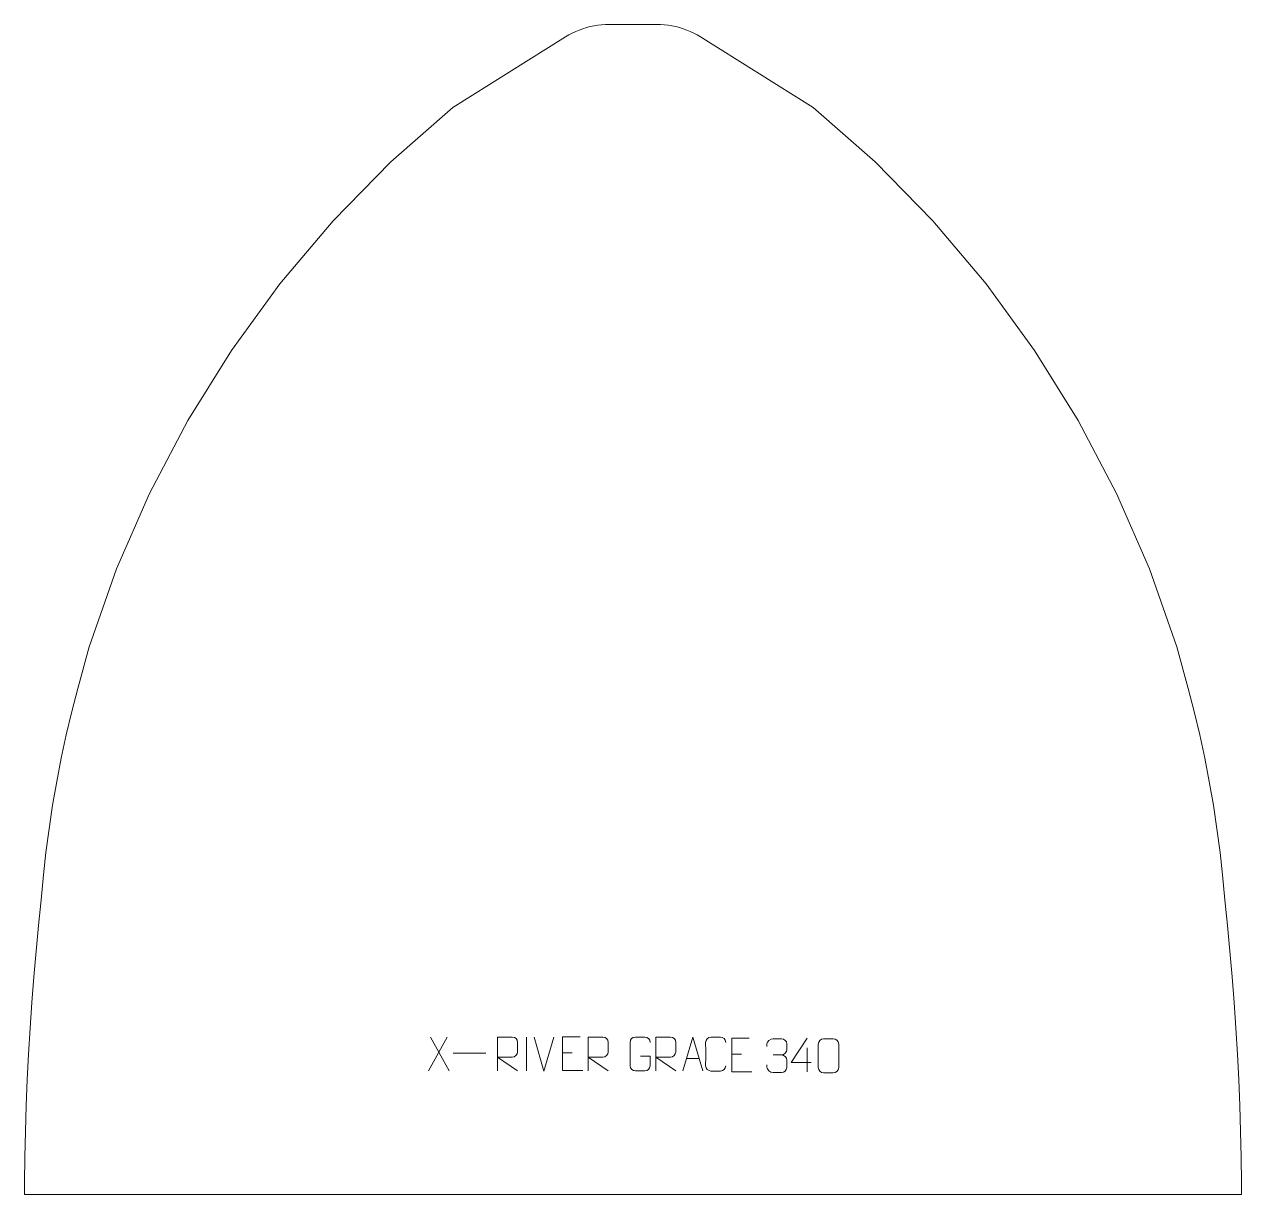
# Model space of a CAD drawing. Header units: millimetres. Extents: x -457 to 443, y 387 to 1252.
import ezdxf

# ---------------------------------------------------------------- set-up
doc = ezdxf.new("R2010")
doc.units = ezdxf.units.MM
doc.header["$MEASUREMENT"] = 0
doc.layers.add('layer 1', color=7, linetype='Continuous')

msp = doc.modelspace()

# ---------------------------------------------------------------- linework, layer by layer
at = {"layer": 'layer 1', "color": 242, "lineweight": 9}
msp.add_open_spline([(-24.3791, 1251.8941), (-24.3791, 1251.8941), (10.6211, 1251.8941), (10.6211, 1251.8941), (10.6211, 1251.8941), (10.6211, 1251.8941), (13.4592, 1251.8277), (13.4592, 1251.8277), (13.4592, 1251.8277), (13.4592, 1251.8277), (16.2929, 1251.6294), (16.2929, 1251.6294), (16.2929, 1251.6294), (16.2929, 1251.6294), (19.1142, 1251.2996), (19.1142, 1251.2996), (19.1142, 1251.2996), (19.1142, 1251.2996), (21.9163, 1250.8392), (21.9163, 1250.8392), (21.9163, 1250.8392), (21.9163, 1250.8392), (24.6944, 1250.2484), (24.6944, 1250.2484), (24.6944, 1250.2484), (24.6944, 1250.2484), (27.4421, 1249.5294), (27.4421, 1249.5294), (27.4421, 1249.5294), (27.4421, 1249.5294), (30.1534, 1248.6838), (30.1534, 1248.6838), (30.1534, 1248.6838), (30.1534, 1248.6838), (32.8227, 1247.712), (32.8227, 1247.712), (32.8227, 1247.712), (32.8227, 1247.712), (35.4436, 1246.6174), (35.4436, 1246.6174), (35.4436, 1246.6174), (35.4436, 1246.6174), (38.0101, 1245.4018), (38.0101, 1245.4018), (38.0101, 1245.4018), (38.0101, 1245.4018), (40.5183, 1244.068), (40.5183, 1244.068), (40.5183, 1244.068), (40.5183, 1244.068), (42.9604, 1242.6192), (42.9604, 1242.6192), (42.9604, 1242.6192), (42.9604, 1242.6192), (126.3767, 1190.4838), (126.3767, 1190.4838), (126.3767, 1190.4838), (126.3767, 1190.4838), (172.0741, 1150.1671), (172.0741, 1150.1671), (172.0741, 1150.1671), (172.0741, 1150.1671), (214.7193, 1106.635), (214.7193, 1106.635), (214.7193, 1106.635), (214.7193, 1106.635), (254.0901, 1060.1194), (254.0901, 1060.1194), (254.0901, 1060.1194), (254.0901, 1060.1194), (289.9748, 1010.866), (289.9748, 1010.866), (289.9748, 1010.866), (289.9748, 1010.866), (322.1846, 959.1341), (322.1846, 959.1341), (322.1846, 959.1341), (322.1846, 959.1341), (350.55, 905.1985), (350.55, 905.1985), (350.55, 905.1985), (350.55, 905.1985), (374.9217, 849.3439), (374.9217, 849.3439), (374.9217, 849.3439), (374.9217, 849.3439), (395.1695, 791.8667), (395.1695, 791.8667), (395.1695, 791.8667), (395.1695, 791.8667), (403.5892, 760.9567), (403.5892, 760.9567), (403.5892, 760.9567), (403.5892, 760.9567), (408.0176, 743.8819), (408.0176, 743.8819), (408.0176, 743.8819), (408.0176, 743.8819), (412.0932, 726.7202), (412.0932, 726.7202), (412.0932, 726.7202), (412.0932, 726.7202), (415.8136, 709.4772), (415.8136, 709.4772), (415.8136, 709.4772), (415.8136, 709.4772), (419.1778, 692.162), (419.1778, 692.162), (419.1778, 692.162), (419.1778, 692.162), (422.1841, 674.7805), (422.1841, 674.7805), (422.1841, 674.7805), (422.1841, 674.7805), (424.8314, 657.3409), (424.8314, 657.3409), (424.8314, 657.3409), (424.8314, 657.3409), (427.1187, 639.8504), (427.1187, 639.8504), (427.1187, 639.8504), (427.1187, 639.8504), (428.9299, 623.3582), (428.9299, 623.3582), (428.9299, 623.3582), (428.9299, 623.3582), (430.6072, 604.7463), (430.6072, 604.7463), (430.6072, 604.7463), (430.6072, 604.7463), (432.6044, 585.7939), (432.6044, 585.7939), (432.6044, 585.7939), (432.6044, 585.7939), (434.428, 566.8257), (434.428, 566.8257), (434.428, 566.8257), (434.428, 566.8257), (436.0785, 547.8408), (436.0785, 547.8408), (436.0785, 547.8408), (436.0785, 547.8408), (437.5561, 528.8411), (437.5561, 528.8411), (437.5561, 528.8411), (437.5561, 528.8411), (438.8601, 509.8294), (438.8601, 509.8294), (438.8601, 509.8294), (438.8601, 509.8294), (439.9897, 490.8054), (439.9897, 490.8054), (439.9897, 490.8054), (439.9897, 490.8054), (440.9457, 471.7732), (440.9457, 471.7732), (440.9457, 471.7732), (440.9457, 471.7732), (441.7287, 452.7327), (441.7287, 452.7327), (441.7287, 452.7327), (441.7287, 452.7327), (442.3377, 433.6858), (442.3377, 433.6858), (442.3377, 433.6858), (442.3377, 433.6858), (442.7727, 414.6344), (442.7727, 414.6344), (442.7727, 414.6344), (442.7727, 414.6344), (443.0337, 395.5792), (443.0337, 395.5792), (443.0337, 395.5792), (443.0337, 395.5792), (443.0724, 386.8951), (443.0724, 386.8951), (443.0724, 386.8951), (443.0724, 386.8951), (-456.8317, 386.8951), (-456.8317, 386.8951), (-456.8317, 386.8951), (-456.8317, 386.8951), (-456.7917, 395.5792), (-456.7917, 395.5792), (-456.7917, 395.5792), (-456.7917, 395.5792), (-456.5307, 414.6344), (-456.5307, 414.6344), (-456.5307, 414.6344), (-456.5307, 414.6344), (-456.097, 433.6858), (-456.097, 433.6858), (-456.097, 433.6858), (-456.097, 433.6858), (-455.488, 452.7327), (-455.488, 452.7327), (-455.488, 452.7327), (-455.488, 452.7327), (-454.7051, 471.7732), (-454.7051, 471.7732), (-454.7051, 471.7732), (-454.7051, 471.7732), (-453.7481, 490.8054), (-453.7481, 490.8054), (-453.7481, 490.8054), (-453.7481, 490.8054), (-452.6181, 509.8294), (-452.6181, 509.8294), (-452.6181, 509.8294), (-452.6181, 509.8294), (-451.3145, 528.8411), (-451.3145, 528.8411), (-451.3145, 528.8411), (-451.3145, 528.8411), (-449.8379, 547.8408), (-449.8379, 547.8408), (-449.8379, 547.8408), (-449.8379, 547.8408), (-448.1873, 566.8257), (-448.1873, 566.8257), (-448.1873, 566.8257), (-448.1873, 566.8257), (-446.3627, 585.7939), (-446.3627, 585.7939), (-446.3627, 585.7939), (-446.3627, 585.7939), (-444.3666, 604.7463), (-444.3666, 604.7463), (-444.3666, 604.7463), (-444.3666, 604.7463), (-442.6882, 623.3582), (-442.6882, 623.3582), (-442.6882, 623.3582), (-442.6882, 623.3582), (-440.877, 639.8504), (-440.877, 639.8504), (-440.877, 639.8504), (-440.877, 639.8504), (-438.5907, 657.3409), (-438.5907, 657.3409), (-438.5907, 657.3409), (-438.5907, 657.3409), (-435.9434, 674.7805), (-435.9434, 674.7805), (-435.9434, 674.7805), (-435.9434, 674.7805), (-432.9372, 692.162), (-432.9372, 692.162), (-432.9372, 692.162), (-432.9372, 692.162), (-429.573, 709.4772), (-429.573, 709.4772), (-429.573, 709.4772), (-429.573, 709.4772), (-425.8526, 726.7202), (-425.8526, 726.7202), (-425.8526, 726.7202), (-425.8526, 726.7202), (-421.777, 743.8819), (-421.777, 743.8819), (-421.777, 743.8819), (-421.777, 743.8819), (-417.3486, 760.9567), (-417.3486, 760.9567), (-417.3486, 760.9567), (-417.3486, 760.9567), (-408.9279, 791.8667), (-408.9279, 791.8667), (-408.9279, 791.8667), (-408.9279, 791.8667), (-388.68, 849.3439), (-388.68, 849.3439), (-388.68, 849.3439), (-388.68, 849.3439), (-364.3094, 905.1985), (-364.3094, 905.1985), (-364.3094, 905.1985), (-364.3094, 905.1985), (-335.9443, 959.1341), (-335.9443, 959.1341), (-335.9443, 959.1341), (-335.9443, 959.1341), (-303.7328, 1010.866), (-303.7328, 1010.866), (-303.7328, 1010.866), (-303.7328, 1010.866), (-267.8481, 1060.1194), (-267.8481, 1060.1194), (-267.8481, 1060.1194), (-267.8481, 1060.1194), (-228.4787, 1106.635), (-228.4787, 1106.635), (-228.4787, 1106.635), (-228.4787, 1106.635), (-185.8334, 1150.1671), (-185.8334, 1150.1671), (-185.8334, 1150.1671), (-185.8334, 1150.1671), (-140.136, 1190.4838), (-140.136, 1190.4838), (-140.136, 1190.4838), (-140.136, 1190.4838), (-56.7198, 1242.6192), (-56.7198, 1242.6192), (-56.7198, 1242.6192), (-56.7198, 1242.6192), (-54.2766, 1244.068), (-54.2766, 1244.068), (-54.2766, 1244.068), (-54.2766, 1244.068), (-51.7694, 1245.4018), (-51.7694, 1245.4018), (-51.7694, 1245.4018), (-51.7694, 1245.4018), (-49.2016, 1246.6174), (-49.2016, 1246.6174), (-49.2016, 1246.6174), (-49.2016, 1246.6174), (-46.5807, 1247.712), (-46.5807, 1247.712), (-46.5807, 1247.712), (-46.5807, 1247.712), (-43.9128, 1248.6838), (-43.9128, 1248.6838), (-43.9128, 1248.6838), (-43.9128, 1248.6838), (-41.2015, 1249.5294), (-41.2015, 1249.5294), (-41.2015, 1249.5294), (-41.2015, 1249.5294), (-38.4538, 1250.2484), (-38.4538, 1250.2484), (-38.4538, 1250.2484), (-38.4538, 1250.2484), (-35.6757, 1250.8392), (-35.6757, 1250.8392), (-35.6757, 1250.8392), (-35.6757, 1250.8392), (-32.8725, 1251.2996), (-32.8725, 1251.2996), (-32.8725, 1251.2996), (-32.8725, 1251.2996), (-30.0522, 1251.6294), (-30.0522, 1251.6294), (-30.0522, 1251.6294), (-30.0522, 1251.6294), (-27.2186, 1251.8277), (-27.2186, 1251.8277), (-27.2186, 1251.8277), (-27.2186, 1251.8277), (-24.3791, 1251.8941), (-24.3791, 1251.8941)], degree=3, knots=[0, 0, 0, 0, 0.01123596, 0.01123596, 0.01123596, 0.01123596, 0.02247191, 0.02247191, 0.02247191, 0.02247191, 0.03370787, 0.03370787, 0.03370787, 0.03370787, 0.04494382, 0.04494382, 0.04494382, 0.04494382, 0.05617978, 0.05617978, 0.05617978, 0.05617978, 0.06741573, 0.06741573, 0.06741573, 0.06741573, 0.07865169, 0.07865169, 0.07865169, 0.07865169, 0.08988764, 0.08988764, 0.08988764, 0.08988764, 0.1011236, 0.1011236, 0.1011236, 0.1011236, 0.11235955, 0.11235955, 0.11235955, 0.11235955, 0.12359551, 0.12359551, 0.12359551, 0.12359551, 0.13483146, 0.13483146, 0.13483146, 0.13483146, 0.14606742, 0.14606742, 0.14606742, 0.14606742, 0.15730337, 0.15730337, 0.15730337, 0.15730337, 0.16853933, 0.16853933, 0.16853933, 0.16853933, 0.17977528, 0.17977528, 0.17977528, 0.17977528, 0.19101124, 0.19101124, 0.19101124, 0.19101124, 0.20224719, 0.20224719, 0.20224719, 0.20224719, 0.21348315, 0.21348315, 0.21348315, 0.21348315, 0.2247191, 0.2247191, 0.2247191, 0.2247191, 0.23595506, 0.23595506, 0.23595506, 0.23595506, 0.24719101, 0.24719101, 0.24719101, 0.24719101, 0.25842697, 0.25842697, 0.25842697, 0.25842697, 0.26966292, 0.26966292, 0.26966292, 0.26966292, 0.28089888, 0.28089888, 0.28089888, 0.28089888, 0.29213483, 0.29213483, 0.29213483, 0.29213483, 0.30337079, 0.30337079, 0.30337079, 0.30337079, 0.31460674, 0.31460674, 0.31460674, 0.31460674, 0.3258427, 0.3258427, 0.3258427, 0.3258427, 0.33707865, 0.33707865, 0.33707865, 0.33707865, 0.34831461, 0.34831461, 0.34831461, 0.34831461, 0.35955056, 0.35955056, 0.35955056, 0.35955056, 0.37078652, 0.37078652, 0.37078652, 0.37078652, 0.38202247, 0.38202247, 0.38202247, 0.38202247, 0.39325843, 0.39325843, 0.39325843, 0.39325843, 0.40449438, 0.40449438, 0.40449438, 0.40449438, 0.41573034, 0.41573034, 0.41573034, 0.41573034, 0.42696629, 0.42696629, 0.42696629, 0.42696629, 0.43820225, 0.43820225, 0.43820225, 0.43820225, 0.4494382, 0.4494382, 0.4494382, 0.4494382, 0.46067416, 0.46067416, 0.46067416, 0.46067416, 0.47191011, 0.47191011, 0.47191011, 0.47191011, 0.48314607, 0.48314607, 0.48314607, 0.48314607, 0.49438202, 0.49438202, 0.49438202, 0.49438202, 0.50561798, 0.50561798, 0.50561798, 0.50561798, 0.51685393, 0.51685393, 0.51685393, 0.51685393, 0.52808989, 0.52808989, 0.52808989, 0.52808989, 0.53932584, 0.53932584, 0.53932584, 0.53932584, 0.5505618, 0.5505618, 0.5505618, 0.5505618, 0.56179775, 0.56179775, 0.56179775, 0.56179775, 0.57303371, 0.57303371, 0.57303371, 0.57303371, 0.58426966, 0.58426966, 0.58426966, 0.58426966, 0.59550562, 0.59550562, 0.59550562, 0.59550562, 0.60674157, 0.60674157, 0.60674157, 0.60674157, 0.61797753, 0.61797753, 0.61797753, 0.61797753, 0.62921348, 0.62921348, 0.62921348, 0.62921348, 0.64044944, 0.64044944, 0.64044944, 0.64044944, 0.65168539, 0.65168539, 0.65168539, 0.65168539, 0.66292135, 0.66292135, 0.66292135, 0.66292135, 0.6741573, 0.6741573, 0.6741573, 0.6741573, 0.68539326, 0.68539326, 0.68539326, 0.68539326, 0.69662921, 0.69662921, 0.69662921, 0.69662921, 0.70786517, 0.70786517, 0.70786517, 0.70786517, 0.71910112, 0.71910112, 0.71910112, 0.71910112, 0.73033708, 0.73033708, 0.73033708, 0.73033708, 0.74157303, 0.74157303, 0.74157303, 0.74157303, 0.75280899, 0.75280899, 0.75280899, 0.75280899, 0.76404494, 0.76404494, 0.76404494, 0.76404494, 0.7752809, 0.7752809, 0.7752809, 0.7752809, 0.78651685, 0.78651685, 0.78651685, 0.78651685, 0.79775281, 0.79775281, 0.79775281, 0.79775281, 0.80898876, 0.80898876, 0.80898876, 0.80898876, 0.82022472, 0.82022472, 0.82022472, 0.82022472, 0.83146067, 0.83146067, 0.83146067, 0.83146067, 0.84269663, 0.84269663, 0.84269663, 0.84269663, 0.85393258, 0.85393258, 0.85393258, 0.85393258, 0.86516854, 0.86516854, 0.86516854, 0.86516854, 0.87640449, 0.87640449, 0.87640449, 0.87640449, 0.88764045, 0.88764045, 0.88764045, 0.88764045, 0.8988764, 0.8988764, 0.8988764, 0.8988764, 0.91011236, 0.91011236, 0.91011236, 0.91011236, 0.92134831, 0.92134831, 0.92134831, 0.92134831, 0.93258427, 0.93258427, 0.93258427, 0.93258427, 0.94382022, 0.94382022, 0.94382022, 0.94382022, 0.95505618, 0.95505618, 0.95505618, 0.95505618, 0.96629213, 0.96629213, 0.96629213, 0.96629213, 0.97752809, 0.97752809, 0.97752809, 0.97752809, 1, 1, 1, 1], dxfattribs=at)
at = {"layer": 'layer 1', "color": 250, "lineweight": 9}
for points in [[(-144.1985, 503.3055), (-144.1985, 503.3055), (-157.9391, 478.4097), (-157.9391, 478.4097)], [(-156.4845, 503.3055), (-156.4845, 503.3055), (-142.7439, 478.352), (-142.7439, 478.352)], [(-85.6141, 503.3158), (-85.6141, 503.3158), (-85.6141, 478.3417), (-85.6141, 478.3417)], [(-72.7376, 478.2745), (-72.7376, 478.2745), (-80.0594, 503.2281), (-80.0594, 503.2281)], [(-65.4157, 503.2281), (-65.4157, 503.2281), (-72.7375, 478.2745), (-72.7375, 478.2745)], [(121.8737, 495.3401), (121.8737, 495.3401), (121.8737, 477.6754), (121.8737, 477.6754)], [(-139.7599, 491.4569), (-139.7599, 491.4569), (-115.7819, 491.4569), (-115.7819, 491.4569)], [(-58.9056, 491.7513), (-58.9056, 491.7513), (-51.7375, 491.7513), (-51.7375, 491.7513)], [(32.638, 487.6014), (32.638, 487.6014), (42.1337, 487.6014), (42.1337, 487.6014)], [(66.0944, 490.7513), (66.0944, 490.7513), (73.2625, 490.7513), (73.2625, 490.7513)], [(96.7668, 490.152), (96.7668, 490.152), (102.9632, 490.152), (102.9632, 490.152)]]:
    msp.add_open_spline(points, degree=3, dxfattribs=at)
for points, knots in [([(-106.9462, 478.352), (-106.9462, 478.352), (-106.9462, 503.3055), (-106.9462, 503.3055), (-106.9462, 503.3055), (-103.3514, 503.3055), (-99.7559, 503.3055), (-96.1607, 503.3055), (-96.1607, 503.3055), (-93.8354, 503.2678), (-92.2781, 501.7778), (-92.2822, 499.4114), (-92.2822, 499.4114), (-92.2826, 497.3759), (-92.2826, 494.3165), (-92.2822, 492.2805), (-92.2822, 492.2805), (-92.2887, 490.405), (-94.101, 488.4632), (-96.1105, 488.4441), (-96.1105, 488.4441), (-96.1105, 488.4441), (-106.9462, 488.4441), (-106.9462, 488.4441), (-106.9462, 488.4441), (-106.9462, 488.4441), (-92.2915, 478.352), (-92.2915, 478.352)], [0, 0, 0, 0, 0.125, 0.125, 0.125, 0.125, 0.25, 0.25, 0.25, 0.25, 0.375, 0.375, 0.375, 0.375, 0.5, 0.5, 0.5, 0.5, 0.625, 0.625, 0.625, 0.625, 0.75, 0.75, 0.75, 0.75, 1, 1, 1, 1]), ([(-46.0317, 503.631), (-46.0317, 503.631), (-58.9056, 503.631), (-58.9056, 503.631), (-58.9056, 503.631), (-58.9056, 503.631), (-58.9056, 478.6774), (-58.9056, 478.6774), (-58.9056, 478.6774), (-58.9056, 478.6774), (-44.0398, 478.6774), (-44.0398, 478.6774)], [0, 0, 0, 0, 0.25, 0.25, 0.25, 0.25, 0.5, 0.5, 0.5, 0.5, 1, 1, 1, 1]), ([(-39.9462, 478.352), (-39.9462, 478.352), (-39.9462, 503.3055), (-39.9462, 503.3055), (-39.9462, 503.3055), (-36.3514, 503.3055), (-32.7559, 503.3055), (-29.1607, 503.3055), (-29.1607, 503.3055), (-26.8354, 503.2678), (-25.2781, 501.7778), (-25.2822, 499.4114), (-25.2822, 499.4114), (-25.2826, 497.3759), (-25.2826, 494.3165), (-25.2822, 492.2805), (-25.2822, 492.2805), (-25.2887, 490.405), (-27.101, 488.4632), (-29.1105, 488.4441), (-29.1105, 488.4441), (-29.1105, 488.4441), (-39.9462, 488.4441), (-39.9462, 488.4441), (-39.9462, 488.4441), (-39.9462, 488.4441), (-25.2915, 478.352), (-25.2915, 478.352)], [0, 0, 0, 0, 0.125, 0.125, 0.125, 0.125, 0.25, 0.25, 0.25, 0.25, 0.375, 0.375, 0.375, 0.375, 0.5, 0.5, 0.5, 0.5, 0.625, 0.625, 0.625, 0.625, 0.75, 0.75, 0.75, 0.75, 1, 1, 1, 1]), ([(-1.3592, 489.3377), (-1.3592, 489.3377), (5.8089, 489.3377), (5.8089, 489.3377), (5.8089, 489.3377), (5.8089, 489.3377), (5.8089, 482.1696), (5.8089, 482.1696), (5.8089, 482.1696), (5.6692, 479.8462), (3.992, 478.3666), (1.8442, 478.3558), (1.8442, 478.3558), (-0.4876, 478.3562), (-2.8196, 478.3562), (-5.1511, 478.3558), (-5.1511, 478.3558), (-7.076, 478.2504), (-9.0482, 480.1349), (-9.037, 482.1522), (-9.037, 482.1522), (-9.0366, 487.9223), (-9.0366, 493.692), (-9.037, 499.4613), (-9.037, 499.4613), (-9.0328, 501.5994), (-7.286, 503.3186), (-5.1337, 503.3052), (-5.1337, 503.3052), (-2.808, 503.3052), (-0.4819, 503.3052), (1.8442, 503.3052), (1.8442, 503.3052), (3.7909, 503.3406), (5.7823, 501.8491), (5.8089, 499.4114)], [0, 0, 0, 0, 0.1, 0.1, 0.1, 0.1, 0.2, 0.2, 0.2, 0.2, 0.3, 0.3, 0.3, 0.3, 0.4, 0.4, 0.4, 0.4, 0.5, 0.5, 0.5, 0.5, 0.6, 0.6, 0.6, 0.6, 0.7, 0.7, 0.7, 0.7, 0.8, 0.8, 0.8, 0.8, 1, 1, 1, 1]), ([(10.0538, 478.352), (10.0538, 478.352), (10.0538, 503.3055), (10.0538, 503.3055), (10.0538, 503.3055), (13.6486, 503.3055), (17.2441, 503.3055), (20.8393, 503.3055), (20.8393, 503.3055), (23.1646, 503.2678), (24.7219, 501.7778), (24.7178, 499.4114), (24.7178, 499.4114), (24.7174, 497.3759), (24.7174, 494.3165), (24.7178, 492.2805), (24.7178, 492.2805), (24.7113, 490.405), (22.899, 488.4632), (20.8895, 488.4441), (20.8895, 488.4441), (20.8895, 488.4441), (10.0538, 488.4441), (10.0538, 488.4441), (10.0538, 488.4441), (10.0538, 488.4441), (24.7085, 478.352), (24.7085, 478.352)], [0, 0, 0, 0, 0.125, 0.125, 0.125, 0.125, 0.25, 0.25, 0.25, 0.25, 0.375, 0.375, 0.375, 0.375, 0.5, 0.5, 0.5, 0.5, 0.625, 0.625, 0.625, 0.625, 0.75, 0.75, 0.75, 0.75, 1, 1, 1, 1]), ([(29.9154, 478.352), (29.9154, 478.352), (37.2864, 503.3055), (37.2864, 503.3055), (37.2864, 503.3055), (37.2864, 503.3055), (44.8563, 478.352), (44.8563, 478.352)], [0, 0, 0, 0, 0.33333333, 0.33333333, 0.33333333, 0.33333333, 1, 1, 1, 1]), ([(61.6855, 482.0923), (61.5457, 479.7689), (59.8685, 478.2893), (57.7208, 478.2785), (57.7208, 478.2785), (55.3889, 478.2789), (53.057, 478.2789), (50.7255, 478.2785), (50.7255, 478.2785), (48.8005, 478.1731), (46.8284, 480.0576), (46.8396, 482.0749), (46.8396, 482.0749), (46.84, 487.845), (46.84, 493.6147), (46.8396, 499.384), (46.8396, 499.384), (46.8438, 501.5221), (48.5905, 503.2413), (50.7429, 503.2278), (50.7429, 503.2278), (53.0686, 503.2278), (55.3947, 503.2278), (57.7208, 503.2278), (57.7208, 503.2278), (59.6674, 503.2633), (61.6588, 501.7718), (61.6855, 499.3342)], [0, 0, 0, 0, 0.125, 0.125, 0.125, 0.125, 0.25, 0.25, 0.25, 0.25, 0.375, 0.375, 0.375, 0.375, 0.5, 0.5, 0.5, 0.5, 0.625, 0.625, 0.625, 0.625, 0.75, 0.75, 0.75, 0.75, 1, 1, 1, 1]), ([(78.9683, 502.631), (78.9683, 502.631), (66.0944, 502.631), (66.0944, 502.631), (66.0944, 502.631), (66.0944, 502.631), (66.0944, 477.6774), (66.0944, 477.6774), (66.0944, 477.6774), (66.0944, 477.6774), (80.9602, 477.6774), (80.9602, 477.6774)], [0, 0, 0, 0, 0.25, 0.25, 0.25, 0.25, 0.5, 0.5, 0.5, 0.5, 1, 1, 1, 1]), ([(92.0571, 496.3972), (92.0571, 496.3972), (92.0571, 498.2544), (92.0571, 498.2544), (92.0571, 498.2544), (92.0428, 499.9963), (94.7073, 502.1144), (96.7664, 502.0917), (96.7664, 502.0917), (98.8305, 502.0917), (100.8945, 502.0917), (102.9582, 502.0917), (102.9582, 502.0917), (105.1527, 502.1005), (106.751, 500.2537), (106.7954, 498.3416), (106.7954, 498.3416), (106.795, 496.9065), (106.795, 495.4714), (106.7954, 494.0359), (106.7954, 494.0359), (106.7468, 492.3824), (105.1442, 490.1524), (102.9459, 490.1624), (102.9459, 490.1624), (105.1496, 490.1512), (106.7576, 488.348), (106.8116, 486.2885), (106.8116, 486.2885), (106.8112, 484.5038), (106.8112, 482.7191), (106.8116, 480.934), (106.8116, 480.934), (106.8217, 478.8726), (104.7668, 477.1095), (102.9459, 477.1176), (102.9459, 477.1176), (100.8806, 477.1179), (98.8154, 477.1179), (96.7498, 477.1176), (96.7498, 477.1176), (94.5812, 477.1291), (92.0502, 479.5293), (92.0316, 480.9911), (92.0316, 480.9911), (92.0316, 480.9911), (92.0316, 482.8997), (92.0316, 482.8997)], [0, 0, 0, 0, 0.07692308, 0.07692308, 0.07692308, 0.07692308, 0.15384615, 0.15384615, 0.15384615, 0.15384615, 0.23076923, 0.23076923, 0.23076923, 0.23076923, 0.30769231, 0.30769231, 0.30769231, 0.30769231, 0.38461538, 0.38461538, 0.38461538, 0.38461538, 0.46153846, 0.46153846, 0.46153846, 0.46153846, 0.53846154, 0.53846154, 0.53846154, 0.53846154, 0.61538462, 0.61538462, 0.61538462, 0.61538462, 0.69230769, 0.69230769, 0.69230769, 0.69230769, 0.76923077, 0.76923077, 0.76923077, 0.76923077, 0.84615385, 0.84615385, 0.84615385, 0.84615385, 1, 1, 1, 1]), ([(124.8178, 484.579), (124.8178, 484.579), (109.9961, 484.579), (109.9961, 484.579), (109.9961, 484.579), (109.9961, 484.579), (121.8737, 502.6495), (121.8737, 502.6495)], [0, 0, 0, 0, 0.33333333, 0.33333333, 0.33333333, 0.33333333, 1, 1, 1, 1]), ([(134.0357, 501.9944), (136.4018, 501.9944), (138.7683, 501.9944), (141.1348, 501.9944), (141.1348, 501.9944), (143.1153, 502.03), (145.1413, 500.5357), (145.1684, 498.0936), (145.1684, 498.0936), (145.168, 492.3362), (145.168, 486.5784), (145.1684, 480.8202), (145.1684, 480.8202), (145.0263, 478.4926), (143.3199, 477.0103), (141.1348, 476.9995), (141.1348, 476.9995), (138.7624, 476.9999), (136.39, 476.9999), (134.018, 476.9995), (134.018, 476.9995), (132.0595, 476.8939), (130.0531, 478.7818), (130.0645, 480.8028), (130.0645, 480.8028), (130.0649, 486.5834), (130.0649, 492.3637), (130.0645, 498.1435), (130.0645, 498.1435), (130.0688, 500.2855), (131.8459, 502.008), (134.0357, 501.9944)], [0, 0, 0, 0, 0.11111111, 0.11111111, 0.11111111, 0.11111111, 0.22222222, 0.22222222, 0.22222222, 0.22222222, 0.33333333, 0.33333333, 0.33333333, 0.33333333, 0.44444444, 0.44444444, 0.44444444, 0.44444444, 0.55555556, 0.55555556, 0.55555556, 0.55555556, 0.66666667, 0.66666667, 0.66666667, 0.66666667, 0.77777778, 0.77777778, 0.77777778, 0.77777778, 1, 1, 1, 1])]:
    msp.add_open_spline(points, degree=3, knots=knots, dxfattribs=at)

doc.saveas('drawing.dxf')
